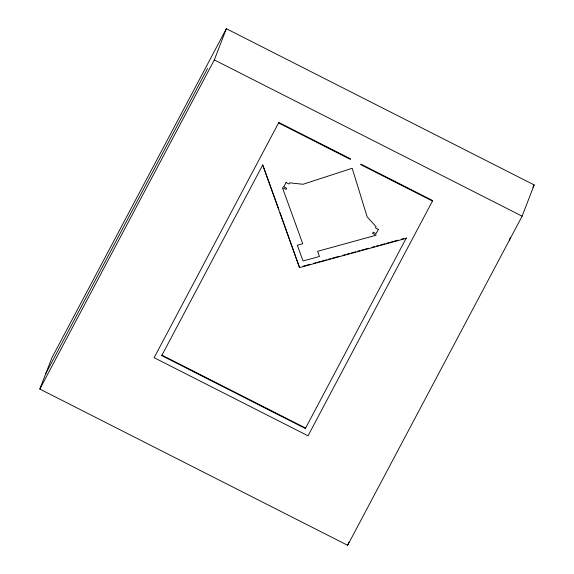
<?xml version="1.0" encoding="UTF-8"?>
<svg xmlns="http://www.w3.org/2000/svg" width="574" height="574" viewBox="0 0 574 574"><rect width="100%" height="100%" fill="white"/><g stroke="black" fill="none" stroke-linecap="round" stroke-linejoin="round"><path stroke-width="0.86" d="M39.828 389.064L51.875 357.832L226.357 28.7L534.172 184.936L522.125 216.168L347.643 545.3L39.828 389.064L214.31 59.926L226.357 28.7M161.739 355.6L161.918 355.134L305.562 428.046L305.382 428.513L161.739 355.6L262.734 164.953L278.799 209.352M262.734 164.953L299.528 267.613L406.198 238.339L406.378 237.866L305.382 428.513M378.395 229.248L376.07 233.661L373.193 232.205L372.576 233.381L376.2 235.218L317.616 251.304L319.481 256.463L303.05 260.976L297.354 245.234L302.742 243.749L282.43 187.626L286.06 189.47L286.684 188.294L283.857 186.708M283.807 186.837L286.132 182.417M299.528 267.613L280.012 212.703M347.643 545.3L348.892 542.057M509.425 240.111L510.365 237.679M45.769 373.652L207.558 68.471M532.916 187.311L534.172 184.936M303.151 266.2L310.032 264.313M313.476 263.366L316.059 262.655M317.774 262.189L320.357 261.479M322.079 261.005L326.376 259.828M328.098 259.355L330.681 258.644M332.396 258.171L339.284 256.284M342.721 255.337L345.304 254.634M347.026 254.16L349.602 253.45M351.324 252.976L355.629 251.799M357.344 251.326L359.927 250.616M361.649 250.142L368.53 248.255M371.974 247.315L374.549 246.605M376.271 246.131L378.854 245.421M380.576 244.947L384.874 243.771M386.596 243.297L389.172 242.587M390.894 242.12L397.775 240.226M401.219 239.286L403.802 238.576M214.31 59.926L522.125 216.168M278.569 122.936L350.391 159.385L350.642 158.919L278.821 122.463L154.119 357.695L308.023 435.81L432.724 200.584L360.903 164.128L360.651 164.595L432.473 201.051M286.082 182.546L288.959 184.003L289.583 182.826L303.022 184.268L352.199 168.261L367.152 216.814L376.092 226.737L375.475 227.914L378.345 229.37"/></g></svg>
